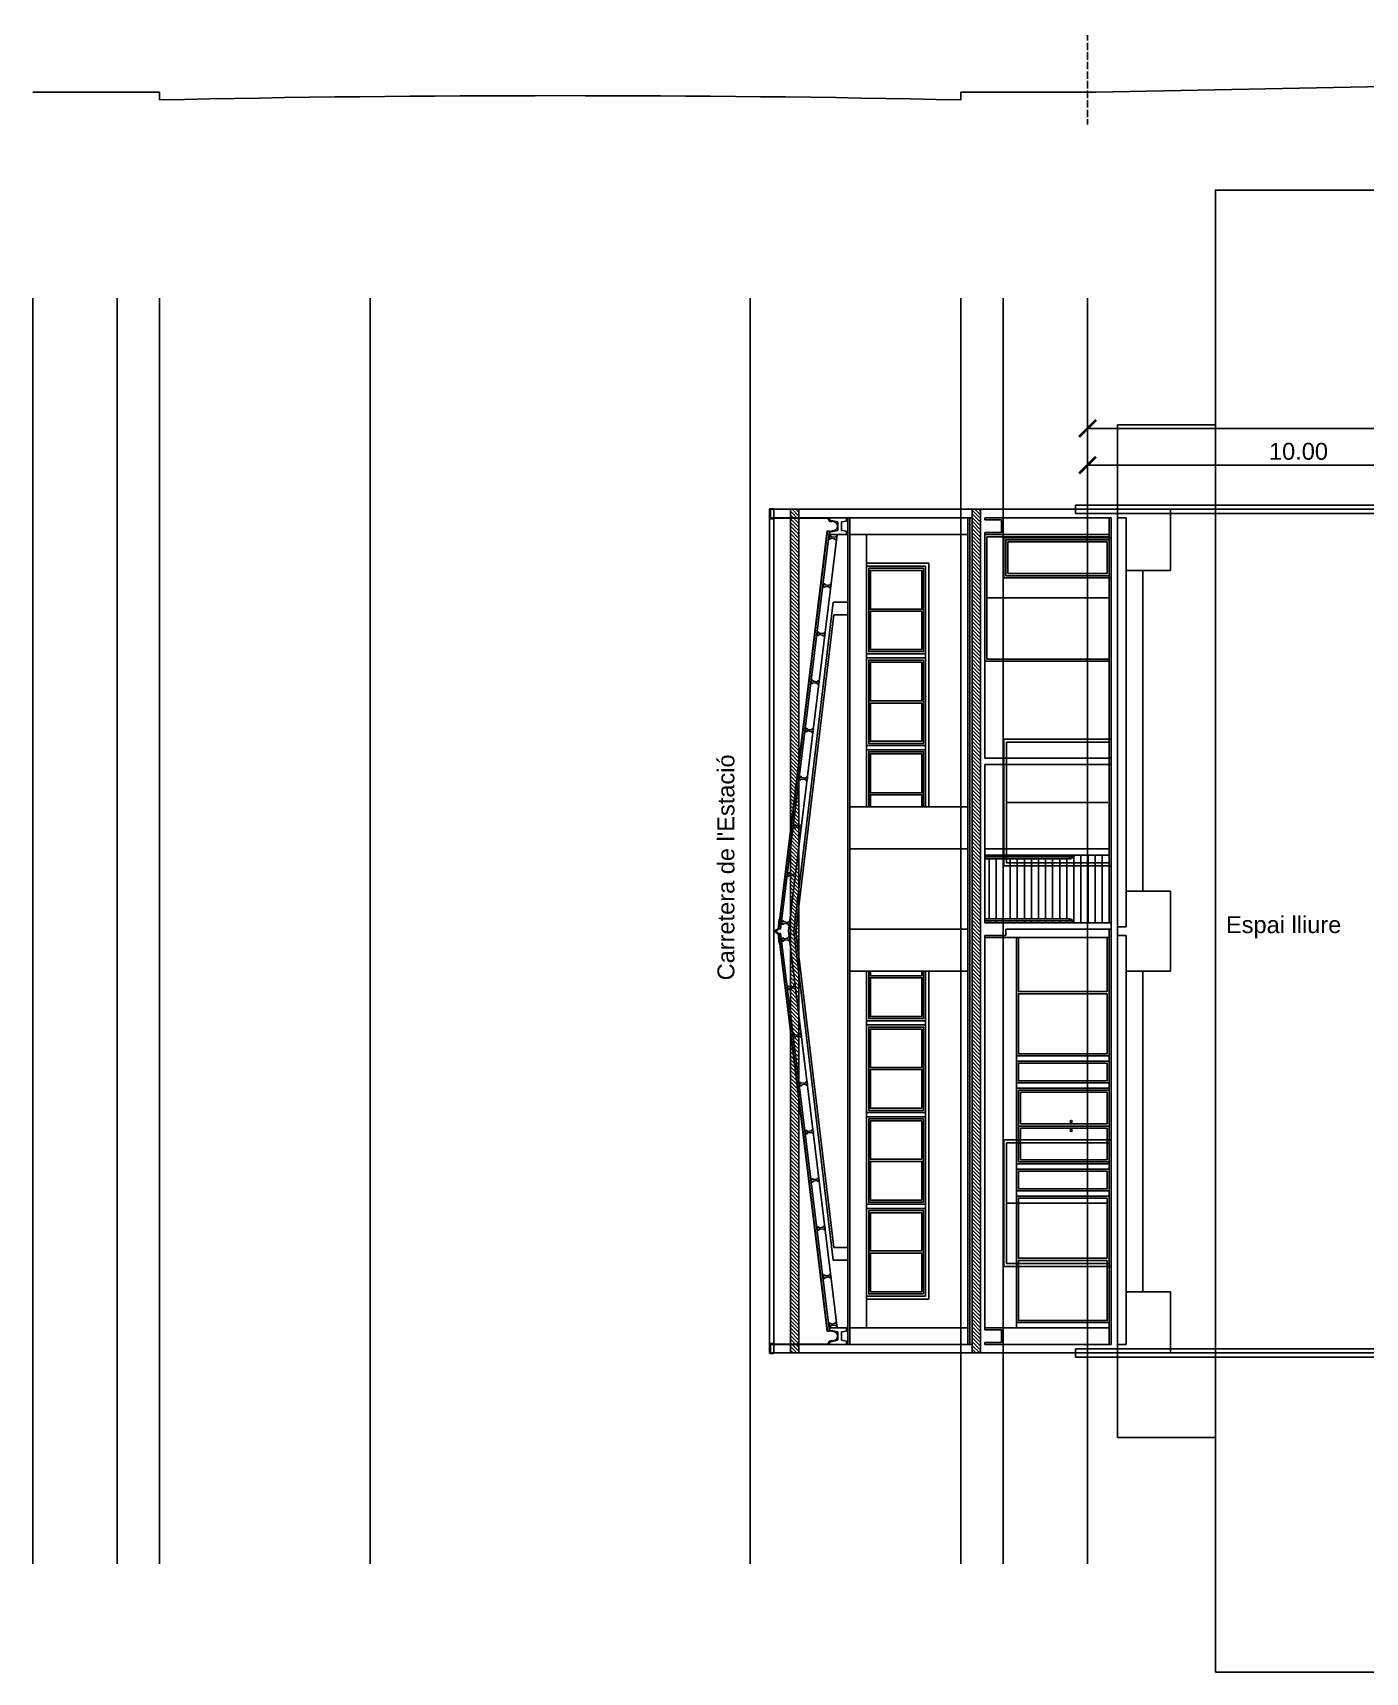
# Model space of a CAD drawing. Extents: x 61.5 to 152.9, y 23.4 to 69.1.
# Drawn here: x 61.49 to 93.07, y 23.36 to 62.22 of the extents above; entities that cross this region are included whole.
import ezdxf

# ---------------------------------------------------------------- set-up
doc = ezdxf.new("R2010")
doc.units = 0
doc.header["$LTSCALE"] = 0.02
doc.header["$PDMODE"] = 2
doc.header["$PDSIZE"] = 0.2
doc.linetypes.add('TRAZOS2', pattern=[9.525, 6.35, -3.175])
doc.layers.get('0').update_dxf_attribs({"linetype": 'CONTINUOUS'})
doc.layers.get('DEFPOINTS').update_dxf_attribs({"linetype": 'CONTINUOUS'})
for name, color, linetype in [('0-SM-AUX', 2, 'CONTINUOUS'), ('EA-1-TR', 7, 'CONTINUOUS'), ('EA-1-TR-0ACOT', 7, 'CONTINUOUS'), ('EA-1-TR-1PARC', 6, 'CONTINUOUS'), ('EA-1-TR-TXT', 7, 'CONTINUOUS'), ('PB-1C', 7, 'CONTINUOUS'), ('PB-20', 7, 'CONTINUOUS'), ('PB-21', 7, 'CONTINUOUS'), ('PB-22', 7, 'CONTINUOUS'), ('PB-3S', 7, 'CONTINUOUS'), ('PB-3S-CER', 7, 'CONTINUOUS'), ('PB-3S-CONT', 7, 'CONTINUOUS')]:
    doc.layers.add(name, color=color, linetype=linetype)
doc.styles.get("Standard").update_dxf_attribs({"font": 'swissl.ttf'})
doc.styles.add('SWIS721', font='swissl.ttf')
doc.dimstyles.new('COTES200', dxfattribs={"dimscale": 4, "dimtxt": 0.1, "dimasz": 0.1, "dimexe": 0.1, "dimexo": 0.05, "dimgap": 0.03, "dimtad": 1, "dimzin": 0, "dimdsep": 46, "dimtxsty": 'SWIS721', "dimblk1": 'ARCHTICK', "dimblk2": 'ARCHTICK', "dimsah": 1, "dimcen": 0.1, "dimclrd": 8, "dimclre": 8, "dimadec": 0, "dimazin": 0, "dimtfac": 1, "dimtmove": 0, "dimatfit": 3, "dimldrblk": 'ARCHTICK', "dimfxl": 1, "dimtolj": 1, "dimtzin": 0, "dimarcsym": 0})

# ---------------------------------------------------------------- blocks, each defined once
blk = doc.blocks.new('*X7')
at = {"color": 0}
for p, q in [((101.541, 191.223), (101.341, 191.423)), ((101.541, 191.135), (101.341, 191.335)), ((101.541, 191.046), (101.341, 191.246)), ((101.541, 191.311), (101.382, 191.471)), ((101.541, 191.4), (101.47, 191.471)), ((105.844, 191.251), (105.644, 191.451)), ((105.844, 191.163), (105.644, 191.363)), ((105.844, 191.075), (105.644, 191.275)), ((105.844, 191.34), (105.713, 191.471)), ((105.844, 191.428), (105.801, 191.471)), ((101.541, 190.958), (101.341, 191.158)), ((101.541, 190.869), (101.341, 191.069)), ((101.541, 190.781), (101.341, 190.981)), ((101.541, 190.693), (101.341, 190.893)), ((105.844, 190.986), (105.644, 191.186)), ((105.844, 190.898), (105.644, 191.098)), ((105.844, 190.809), (105.644, 191.009)), ((105.844, 190.721), (105.644, 190.921)), ((105.844, 190.633), (105.644, 190.833)), ((101.541, 190.604), (101.341, 190.804)), ((101.541, 190.516), (101.341, 190.716)), ((101.541, 190.427), (101.341, 190.627)), ((101.541, 190.339), (101.341, 190.539)), ((101.541, 190.251), (101.341, 190.451)), ((105.844, 190.544), (105.644, 190.744)), ((105.844, 190.456), (105.644, 190.656)), ((105.844, 190.367), (105.644, 190.567)), ((105.844, 190.279), (105.644, 190.479)), ((101.541, 190.162), (101.341, 190.362)), ((101.541, 190.074), (101.341, 190.274)), ((101.541, 189.986), (101.341, 190.186)), ((101.541, 189.897), (101.341, 190.097)), ((105.844, 190.191), (105.644, 190.391)), ((105.844, 190.102), (105.644, 190.302)), ((105.844, 190.014), (105.644, 190.214)), ((105.844, 189.926), (105.644, 190.126)), ((105.844, 189.837), (105.644, 190.037)), ((101.541, 189.809), (101.341, 190.009)), ((101.541, 189.72), (101.341, 189.92)), ((101.541, 189.632), (101.341, 189.832)), ((101.541, 189.544), (101.341, 189.744)), ((101.541, 189.455), (101.341, 189.655)), ((105.844, 189.749), (105.644, 189.949)), ((105.844, 189.66), (105.644, 189.86)), ((105.844, 189.572), (105.644, 189.772)), ((105.844, 189.484), (105.644, 189.684)), ((101.541, 189.367), (101.341, 189.567)), ((101.541, 189.278), (101.341, 189.478)), ((101.541, 189.19), (101.341, 189.39)), ((101.541, 189.102), (101.341, 189.302)), ((105.844, 189.395), (105.644, 189.595)), ((105.844, 189.307), (105.644, 189.507)), ((105.844, 189.218), (105.644, 189.418)), ((105.844, 189.13), (105.644, 189.33)), ((101.541, 189.013), (101.341, 189.213)), ((101.541, 188.925), (101.341, 189.125)), ((101.541, 188.836), (101.341, 189.036)), ((101.541, 188.748), (101.341, 188.948)), ((105.844, 189.042), (105.644, 189.242)), ((105.844, 188.953), (105.644, 189.153)), ((105.844, 188.865), (105.644, 189.065)), ((105.844, 188.776), (105.644, 188.976)), ((105.844, 188.688), (105.644, 188.888)), ((101.541, 188.66), (101.341, 188.86)), ((101.541, 188.571), (101.341, 188.771)), ((101.541, 188.483), (101.341, 188.683)), ((101.541, 188.395), (101.341, 188.595)), ((101.541, 188.306), (101.341, 188.506)), ((105.844, 188.6), (105.644, 188.8)), ((105.844, 188.511), (105.644, 188.711)), ((105.844, 188.423), (105.644, 188.623)), ((105.844, 188.335), (105.644, 188.535)), ((101.541, 188.218), (101.341, 188.418)), ((101.541, 188.129), (101.341, 188.329)), ((101.541, 188.041), (101.341, 188.241)), ((101.541, 187.953), (101.341, 188.153)), ((105.844, 188.246), (105.644, 188.446)), ((105.844, 188.158), (105.644, 188.358)), ((105.844, 188.069), (105.644, 188.269)), ((105.844, 187.981), (105.644, 188.181)), ((105.844, 187.893), (105.644, 188.093)), ((101.541, 187.864), (101.341, 188.064)), ((101.541, 187.776), (101.341, 187.976)), ((101.541, 187.687), (101.341, 187.887)), ((101.541, 187.599), (101.341, 187.799)), ((101.541, 187.511), (101.341, 187.711)), ((105.844, 187.804), (105.644, 188.004)), ((105.844, 187.716), (105.644, 187.916)), ((105.844, 187.627), (105.644, 187.827)), ((105.844, 187.539), (105.644, 187.739)), ((101.541, 187.422), (101.341, 187.622)), ((101.541, 187.334), (101.341, 187.534)), ((101.541, 187.245), (101.341, 187.445)), ((101.541, 187.157), (101.341, 187.357)), ((105.844, 187.451), (105.644, 187.651)), ((105.844, 187.362), (105.644, 187.562)), ((105.844, 187.274), (105.644, 187.474)), ((105.844, 187.185), (105.644, 187.385)), ((101.541, 187.069), (101.341, 187.269)), ((101.541, 186.98), (101.341, 187.18)), ((101.541, 186.892), (101.341, 187.092)), ((101.541, 186.804), (101.341, 187.004)), ((105.844, 187.097), (105.644, 187.297)), ((105.844, 187.009), (105.644, 187.209)), ((105.844, 186.92), (105.644, 187.12)), ((105.844, 186.832), (105.644, 187.032)), ((105.844, 186.744), (105.644, 186.944)), ((101.541, 186.715), (101.341, 186.915)), ((101.541, 186.627), (101.341, 186.827)), ((101.541, 186.538), (101.341, 186.738)), ((101.541, 186.45), (101.341, 186.65)), ((101.541, 186.362), (101.341, 186.562)), ((105.844, 186.655), (105.644, 186.855)), ((105.844, 186.567), (105.644, 186.767)), ((105.844, 186.478), (105.644, 186.678)), ((105.844, 186.39), (105.644, 186.59)), ((101.541, 186.273), (101.341, 186.473)), ((101.541, 186.185), (101.341, 186.385)), ((101.541, 186.096), (101.341, 186.296)), ((101.541, 186.008), (101.341, 186.208)), ((105.844, 186.302), (105.644, 186.502)), ((105.844, 186.213), (105.644, 186.413)), ((105.844, 186.125), (105.644, 186.325)), ((105.844, 186.036), (105.644, 186.236)), ((105.844, 185.948), (105.644, 186.148)), ((101.541, 185.92), (101.341, 186.12)), ((101.541, 185.831), (101.341, 186.031)), ((101.541, 185.743), (101.341, 185.943)), ((101.541, 185.654), (101.341, 185.854)), ((101.541, 185.566), (101.341, 185.766)), ((105.844, 185.86), (105.644, 186.06)), ((105.844, 185.771), (105.644, 185.971)), ((105.844, 185.683), (105.644, 185.883)), ((105.844, 185.594), (105.644, 185.794)), ((101.541, 185.478), (101.341, 185.678)), ((101.541, 185.389), (101.341, 185.589)), ((101.541, 185.301), (101.341, 185.501)), ((101.541, 185.213), (101.341, 185.413)), ((105.844, 185.506), (105.644, 185.706)), ((105.844, 185.418), (105.644, 185.618)), ((105.844, 185.329), (105.644, 185.529)), ((105.844, 185.241), (105.644, 185.441)), ((101.541, 185.124), (101.341, 185.324)), ((101.541, 185.036), (101.341, 185.236)), ((101.541, 184.947), (101.341, 185.147)), ((101.541, 184.859), (101.341, 185.059)), ((105.844, 185.153), (105.644, 185.353)), ((105.844, 185.064), (105.644, 185.264)), ((105.844, 184.976), (105.644, 185.176)), ((105.844, 184.887), (105.644, 185.087)), ((105.844, 184.799), (105.644, 184.999)), ((101.541, 184.771), (101.341, 184.971)), ((101.541, 184.682), (101.341, 184.882)), ((101.541, 184.594), (101.341, 184.794)), ((101.541, 184.505), (101.341, 184.705)), ((101.541, 184.417), (101.341, 184.617)), ((105.844, 184.711), (105.644, 184.911)), ((105.844, 184.622), (105.644, 184.822)), ((105.844, 184.534), (105.644, 184.734)), ((105.844, 184.445), (105.644, 184.645)), ((101.541, 184.329), (101.341, 184.529)), ((101.541, 184.24), (101.341, 184.44)), ((101.541, 184.152), (101.341, 184.352)), ((101.541, 184.064), (101.341, 184.264)), ((105.844, 184.357), (105.644, 184.557)), ((105.844, 184.269), (105.644, 184.469)), ((105.844, 184.18), (105.644, 184.38)), ((105.844, 184.092), (105.644, 184.292)), ((105.844, 184.004), (105.644, 184.204)), ((101.541, 183.975), (101.341, 184.175)), ((101.541, 183.887), (101.341, 184.087)), ((101.541, 183.798), (101.341, 183.998)), ((101.541, 183.71), (101.341, 183.91)), ((101.541, 183.622), (101.341, 183.822)), ((105.844, 183.915), (105.644, 184.115)), ((105.844, 183.827), (105.644, 184.027)), ((105.844, 183.738), (105.644, 183.938)), ((105.844, 183.65), (105.644, 183.85)), ((101.541, 183.533), (101.341, 183.733)), ((101.541, 183.445), (101.341, 183.645)), ((101.541, 183.356), (101.341, 183.556)), ((101.541, 183.268), (101.341, 183.468)), ((105.844, 183.562), (105.644, 183.762)), ((105.844, 183.473), (105.644, 183.673)), ((105.844, 183.385), (105.644, 183.585)), ((105.844, 183.296), (105.644, 183.496)), ((101.541, 183.18), (101.341, 183.38)), ((101.541, 183.091), (101.341, 183.291)), ((101.541, 183.003), (101.341, 183.203)), ((101.541, 182.914), (101.341, 183.114)), ((105.844, 183.208), (105.644, 183.408)), ((105.844, 183.12), (105.644, 183.32)), ((105.844, 183.031), (105.644, 183.231)), ((105.844, 182.943), (105.644, 183.143)), ((105.844, 182.854), (105.644, 183.054)), ((101.541, 182.826), (101.341, 183.026)), ((101.541, 182.738), (101.341, 182.938)), ((101.541, 182.649), (101.341, 182.849)), ((101.541, 182.561), (101.341, 182.761)), ((101.541, 182.473), (101.341, 182.673)), ((105.844, 182.766), (105.644, 182.966)), ((105.844, 182.678), (105.644, 182.878)), ((105.844, 182.589), (105.644, 182.789)), ((105.844, 182.501), (105.644, 182.701)), ((101.541, 182.384), (101.341, 182.584)), ((101.541, 182.296), (101.341, 182.496)), ((101.541, 182.207), (101.341, 182.407)), ((101.541, 182.119), (101.341, 182.319)), ((105.844, 182.413), (105.644, 182.613)), ((105.844, 182.324), (105.644, 182.524)), ((105.844, 182.236), (105.644, 182.436)), ((105.844, 182.147), (105.644, 182.347)), ((101.541, 182.031), (101.341, 182.231)), ((101.541, 181.942), (101.341, 182.142)), ((101.541, 181.854), (101.341, 182.054)), ((101.541, 181.765), (101.341, 181.965)), ((101.541, 181.677), (101.341, 181.877)), ((105.844, 182.059), (105.644, 182.259)), ((105.844, 181.971), (105.644, 182.171)), ((105.844, 181.882), (105.644, 182.082)), ((105.844, 181.794), (105.644, 181.994)), ((105.844, 181.705), (105.644, 181.905)), ((101.541, 181.589), (101.341, 181.789)), ((101.541, 181.5), (101.341, 181.7)), ((101.541, 181.412), (101.341, 181.612)), ((101.541, 181.323), (101.341, 181.523)), ((105.844, 181.617), (105.644, 181.817)), ((105.844, 181.529), (105.644, 181.729)), ((105.844, 181.44), (105.644, 181.64)), ((105.844, 181.352), (105.644, 181.552)), ((101.541, 181.235), (101.341, 181.435)), ((101.541, 181.147), (101.341, 181.347)), ((101.541, 181.058), (101.341, 181.258)), ((101.541, 180.97), (101.341, 181.17)), ((105.844, 181.263), (105.644, 181.463)), ((105.844, 181.175), (105.644, 181.375)), ((105.844, 181.087), (105.644, 181.287)), ((105.844, 180.998), (105.644, 181.198)), ((105.844, 180.91), (105.644, 181.11)), ((101.541, 180.882), (101.341, 181.082)), ((101.541, 180.793), (101.341, 180.993)), ((101.541, 180.705), (101.341, 180.905)), ((101.541, 180.616), (101.341, 180.816)), ((101.541, 180.528), (101.341, 180.728)), ((105.844, 180.822), (105.644, 181.022)), ((105.844, 180.733), (105.644, 180.933)), ((105.844, 180.645), (105.644, 180.845)), ((105.844, 180.556), (105.644, 180.756)), ((101.541, 180.44), (101.341, 180.64)), ((101.541, 180.351), (101.341, 180.551)), ((101.541, 180.263), (101.341, 180.463)), ((101.541, 180.174), (101.341, 180.374)), ((105.844, 180.468), (105.644, 180.668)), ((105.844, 180.38), (105.644, 180.58)), ((105.844, 180.291), (105.644, 180.491)), ((105.844, 180.203), (105.644, 180.403)), ((101.541, 180.086), (101.341, 180.286)), ((101.541, 179.998), (101.341, 180.198)), ((101.541, 179.909), (101.341, 180.109)), ((101.541, 179.821), (101.341, 180.021)), ((101.541, 179.732), (101.341, 179.932)), ((105.844, 180.114), (105.644, 180.314)), ((105.844, 180.026), (105.644, 180.226)), ((105.844, 179.938), (105.644, 180.138)), ((105.844, 179.849), (105.644, 180.049)), ((105.844, 179.761), (105.644, 179.961)), ((101.541, 179.644), (101.341, 179.844)), ((101.541, 179.556), (101.341, 179.756)), ((101.541, 179.467), (101.341, 179.667)), ((101.541, 179.379), (101.341, 179.579)), ((105.844, 179.672), (105.644, 179.872)), ((105.844, 179.584), (105.644, 179.784)), ((105.844, 179.496), (105.644, 179.696)), ((105.844, 179.407), (105.644, 179.607)), ((101.541, 179.291), (101.341, 179.491)), ((101.541, 179.202), (101.341, 179.402)), ((101.541, 179.114), (101.341, 179.314)), ((101.541, 179.025), (101.341, 179.225)), ((105.844, 179.319), (105.644, 179.519)), ((105.844, 179.231), (105.644, 179.431)), ((105.844, 179.142), (105.644, 179.342)), ((105.844, 179.054), (105.644, 179.254)), ((105.844, 178.965), (105.644, 179.165)), ((101.541, 178.937), (101.341, 179.137)), ((101.541, 178.849), (101.341, 179.049)), ((101.541, 178.76), (101.341, 178.96)), ((101.541, 178.672), (101.341, 178.872)), ((101.541, 178.583), (101.341, 178.783)), ((105.844, 178.877), (105.644, 179.077)), ((105.844, 178.789), (105.644, 178.989)), ((105.844, 178.7), (105.644, 178.9)), ((105.844, 178.612), (105.644, 178.812)), ((101.541, 178.495), (101.341, 178.695)), ((101.541, 178.407), (101.341, 178.607)), ((101.541, 178.318), (101.341, 178.518)), ((101.541, 178.23), (101.341, 178.43)), ((105.844, 178.523), (105.644, 178.723)), ((105.844, 178.435), (105.644, 178.635)), ((105.844, 178.347), (105.644, 178.547)), ((105.844, 178.258), (105.644, 178.458)), ((101.541, 178.141), (101.341, 178.341)), ((101.541, 178.053), (101.341, 178.253)), ((101.541, 177.965), (101.341, 178.165)), ((101.541, 177.876), (101.341, 178.076)), ((101.541, 177.788), (101.341, 177.988)), ((105.844, 178.17), (105.644, 178.37)), ((105.844, 178.081), (105.644, 178.281)), ((105.844, 177.993), (105.644, 178.193)), ((105.844, 177.905), (105.644, 178.105)), ((105.844, 177.816), (105.644, 178.016)), ((101.541, 177.7), (101.341, 177.9)), ((101.541, 177.611), (101.341, 177.811)), ((101.541, 177.523), (101.341, 177.723)), ((101.541, 177.434), (101.341, 177.634)), ((105.844, 177.728), (105.644, 177.928)), ((105.844, 177.64), (105.644, 177.84)), ((105.844, 177.551), (105.644, 177.751)), ((105.844, 177.463), (105.644, 177.663)), ((101.541, 177.346), (101.341, 177.546)), ((101.541, 177.258), (101.341, 177.458)), ((101.541, 177.169), (101.341, 177.369)), ((101.541, 177.081), (101.341, 177.281)), ((105.844, 177.374), (105.644, 177.574)), ((105.844, 177.286), (105.644, 177.486)), ((105.844, 177.198), (105.644, 177.398)), ((105.844, 177.109), (105.644, 177.309)), ((105.844, 177.021), (105.644, 177.221)), ((101.541, 176.992), (101.341, 177.192)), ((101.541, 176.904), (101.341, 177.104)), ((101.541, 176.816), (101.341, 177.016)), ((101.541, 176.727), (101.341, 176.927)), ((101.541, 176.639), (101.341, 176.839)), ((105.844, 176.932), (105.644, 177.132)), ((105.844, 176.844), (105.644, 177.044)), ((105.844, 176.756), (105.644, 176.956)), ((105.844, 176.667), (105.644, 176.867)), ((101.541, 176.55), (101.341, 176.75)), ((101.541, 176.462), (101.341, 176.662)), ((101.541, 176.374), (101.341, 176.574)), ((101.541, 176.285), (101.341, 176.485)), ((105.844, 176.579), (105.644, 176.779)), ((105.844, 176.49), (105.644, 176.69)), ((105.844, 176.402), (105.644, 176.602)), ((105.844, 176.314), (105.644, 176.514)), ((101.541, 176.197), (101.341, 176.397)), ((101.541, 176.109), (101.341, 176.309)), ((101.541, 176.02), (101.341, 176.22)), ((101.541, 175.932), (101.341, 176.132)), ((101.541, 175.843), (101.341, 176.043)), ((105.844, 176.225), (105.644, 176.425)), ((105.844, 176.137), (105.644, 176.337)), ((105.844, 176.049), (105.644, 176.249)), ((105.844, 175.96), (105.644, 176.16)), ((105.844, 175.872), (105.644, 176.072)), ((101.541, 175.755), (101.341, 175.955)), ((101.541, 175.667), (101.341, 175.867)), ((101.541, 175.578), (101.341, 175.778)), ((101.541, 175.49), (101.341, 175.69)), ((105.844, 175.783), (105.644, 175.983)), ((105.844, 175.695), (105.644, 175.895)), ((105.844, 175.607), (105.644, 175.807)), ((105.844, 175.518), (105.644, 175.718)), ((101.541, 175.401), (101.341, 175.601)), ((101.541, 175.313), (101.341, 175.513)), ((101.541, 175.225), (101.341, 175.425)), ((101.541, 175.136), (101.341, 175.336)), ((105.844, 175.43), (105.644, 175.63)), ((105.844, 175.341), (105.644, 175.541)), ((105.844, 175.253), (105.644, 175.453)), ((105.844, 175.165), (105.644, 175.365)), ((105.844, 175.076), (105.644, 175.276)), ((101.541, 175.048), (101.341, 175.248)), ((101.541, 174.96), (101.341, 175.16)), ((101.541, 174.871), (101.341, 175.071)), ((101.541, 174.783), (101.341, 174.983)), ((101.541, 174.694), (101.341, 174.894)), ((105.844, 174.988), (105.644, 175.188)), ((105.844, 174.9), (105.644, 175.1)), ((105.844, 174.811), (105.644, 175.011)), ((105.844, 174.723), (105.644, 174.923)), ((101.541, 174.606), (101.341, 174.806)), ((101.541, 174.518), (101.341, 174.718)), ((101.541, 174.429), (101.341, 174.629)), ((101.541, 174.341), (101.341, 174.541)), ((105.844, 174.634), (105.644, 174.834)), ((105.844, 174.546), (105.644, 174.746)), ((105.844, 174.458), (105.644, 174.658)), ((105.844, 174.369), (105.644, 174.569)), ((101.541, 174.252), (101.341, 174.452)), ((101.541, 174.164), (101.341, 174.364)), ((101.541, 174.076), (101.341, 174.276)), ((101.541, 173.987), (101.341, 174.187)), ((105.844, 174.281), (105.644, 174.481)), ((105.844, 174.192), (105.644, 174.392)), ((105.844, 174.104), (105.644, 174.304)), ((105.844, 174.016), (105.644, 174.216)), ((105.844, 173.927), (105.644, 174.127)), ((101.541, 173.899), (101.341, 174.099)), ((101.541, 173.81), (101.341, 174.01)), ((101.541, 173.722), (101.341, 173.922)), ((101.541, 173.634), (101.341, 173.834)), ((101.541, 173.545), (101.341, 173.745)), ((105.844, 173.839), (105.644, 174.039)), ((105.844, 173.75), (105.644, 173.95)), ((105.844, 173.662), (105.644, 173.862)), ((105.844, 173.574), (105.644, 173.774)), ((101.541, 173.457), (101.341, 173.657)), ((101.541, 173.369), (101.341, 173.569)), ((101.541, 173.28), (101.341, 173.48)), ((101.541, 173.192), (101.341, 173.392)), ((105.844, 173.485), (105.644, 173.685)), ((105.844, 173.397), (105.644, 173.597)), ((105.844, 173.309), (105.644, 173.509)), ((105.844, 173.22), (105.644, 173.42)), ((105.844, 173.132), (105.644, 173.332)), ((101.541, 173.103), (101.341, 173.303)), ((101.541, 173.015), (101.341, 173.215)), ((101.541, 172.927), (101.341, 173.127)), ((101.541, 172.838), (101.341, 173.038)), ((101.541, 172.75), (101.341, 172.95)), ((105.844, 173.043), (105.644, 173.243)), ((105.844, 172.955), (105.644, 173.155)), ((105.844, 172.867), (105.644, 173.067)), ((105.844, 172.778), (105.644, 172.978)), ((101.541, 172.661), (101.341, 172.861)), ((101.541, 172.573), (101.341, 172.773)), ((101.541, 172.485), (101.341, 172.685)), ((101.541, 172.396), (101.341, 172.596)), ((105.844, 172.69), (105.644, 172.89)), ((105.844, 172.601), (105.644, 172.801)), ((105.844, 172.513), (105.644, 172.713)), ((105.844, 172.425), (105.644, 172.625)), ((101.541, 172.308), (101.341, 172.508)), ((101.541, 172.219), (101.341, 172.419)), ((101.541, 172.131), (101.341, 172.331)), ((101.541, 172.043), (101.341, 172.243)), ((105.844, 172.336), (105.644, 172.536)), ((105.844, 172.248), (105.644, 172.448)), ((105.844, 172.159), (105.644, 172.359)), ((105.844, 172.071), (105.644, 172.271)), ((105.844, 171.983), (105.644, 172.183)), ((101.541, 171.954), (101.341, 172.154)), ((101.541, 171.866), (101.341, 172.066)), ((101.541, 171.778), (101.341, 171.978)), ((101.541, 171.689), (101.341, 171.889)), ((101.541, 171.601), (101.341, 171.801)), ((105.844, 171.894), (105.644, 172.094)), ((105.844, 171.806), (105.644, 172.006)), ((105.844, 171.718), (105.644, 171.918)), ((105.844, 171.629), (105.644, 171.829)), ((101.541, 171.512), (101.341, 171.712)), ((101.494, 171.471), (101.341, 171.624)), ((101.406, 171.471), (101.341, 171.536)), ((105.844, 171.541), (105.644, 171.741)), ((105.825, 171.471), (105.644, 171.652)), ((105.737, 171.471), (105.644, 171.564)), ((105.648, 171.471), (105.644, 171.476))]:
    blk.add_line(p, q, dxfattribs=at)
blk = doc.blocks.new('_ARCHTICK')
at = {"color": 0, "linetype": 'ByBlock', "const_width": 0.15}
blk.add_lwpolyline([(-0.5, -0.5), (0.5, 0.5)], dxfattribs=at)
blk = doc.blocks.new('*D37')
at = {"layer": 'DEFPOINTS', "color": 0, "transparency": 16777216}
for p in [(96.488, 51.97), (86.488, 50.924), (96.488, 50.924)]:
    blk.add_point(p, dxfattribs=at)
at = {"layer": 'EA-1-TR-0ACOT', "color": 8, "lineweight": -2, "transparency": 16777216}
for p, q in [((86.488, 51.124), (86.488, 52.37)), ((96.488, 51.124), (96.488, 52.37)), ((86.488, 51.97), (96.488, 51.97))]:
    blk.add_line(p, q, dxfattribs=at)
at = {"layer": 'EA-1-TR-0ACOT', "color": 8, "lineweight": -2, "transparency": 16777216, "xscale": 0.4, "yscale": 0.4, "zscale": 0.4, "rotation": 180}
blk.add_blockref('_ARCHTICK', (86.488, 51.97), dxfattribs=at)
at = {"layer": 'EA-1-TR-0ACOT', "color": 8, "lineweight": -2, "transparency": 16777216, "xscale": 0.4, "yscale": 0.4, "zscale": 0.4}
blk.add_blockref('_ARCHTICK', (96.488, 51.97), dxfattribs=at)
at = {"layer": 'EA-1-TR-0ACOT', "color": 0, "transparency": 16777216, "insert": (91.488, 52.295), "char_height": 0.4, "attachment_point": 5, "style": 'SWIS721'}
blk.add_mtext('\\A1;10.00', dxfattribs=at)
blk = doc.blocks.new('BIGA18')
for p, q in [((-0.041, 0.18), (-0.041, 0.15)), ((-0.041, 0.18), (0.041, 0.18)), ((-0.041, 0.15), (-0.018, 0.14)), ((-0.041, 0.03), (-0.018, 0.04)), ((-0.041, 0), (-0.041, 0.03)), ((-0.041, 0), (0.041, 0)), ((-0.018, 0.14), (-0.018, 0.04)), ((0.041, 0.15), (0.018, 0.14)), ((0.018, 0.14), (0.018, 0.04)), ((0.041, 0.03), (0.018, 0.04)), ((0.041, 0.18), (0.041, 0.15)), ((0.041, 0), (0.041, 0.03))]:
    blk.add_line(p, q)
blk = doc.blocks.new('*D40')
at = {"layer": 'DEFPOINTS', "color": 0, "transparency": 16777216}
for p in [(141.938, 52.842), (86.488, 50.924), (141.938, 50.924)]:
    blk.add_point(p, dxfattribs=at)
at = {"layer": 'EA-1-TR-0ACOT', "color": 8, "lineweight": -2, "transparency": 16777216}
for p, q in [((86.488, 51.124), (86.488, 53.242)), ((141.938, 51.124), (141.938, 53.242)), ((86.488, 52.842), (141.938, 52.842))]:
    blk.add_line(p, q, dxfattribs=at)
at = {"layer": 'EA-1-TR-0ACOT', "color": 8, "lineweight": -2, "transparency": 16777216, "xscale": 0.4, "yscale": 0.4, "zscale": 0.4, "rotation": 180}
blk.add_blockref('_ARCHTICK', (86.488, 52.842), dxfattribs=at)
at = {"layer": 'EA-1-TR-0ACOT', "color": 8, "lineweight": -2, "transparency": 16777216, "xscale": 0.4, "yscale": 0.4, "zscale": 0.4}
blk.add_blockref('_ARCHTICK', (141.938, 52.842), dxfattribs=at)
at = {"layer": 'EA-1-TR-0ACOT', "color": 0, "transparency": 16777216, "insert": (114.213, 53.168), "char_height": 0.4, "attachment_point": 5, "style": 'SWIS721'}
blk.add_mtext('\\A1;55.45', dxfattribs=at)

msp = doc.modelspace()

# ---------------------------------------------------------------- linework, layer by layer
at = {"layer": '0-SM-AUX'}
msp.add_lwpolyline([(89.519, 23.357), (142.288, 23.357), (142.288, 58.49), (89.519, 58.49)], close=True, dxfattribs=at)
at = {"layer": 'EA-1-TR'}
for p, q in [((61.488, 25.924), (61.488, 55.924)), ((69.488, 25.924), (69.488, 55.924)), ((78.488, 25.924), (78.488, 55.924)), ((86.488, 50.924), (86.488, 55.924)), ((86.488, 25.924), (86.488, 30.924))]:
    msp.add_line(p, q, dxfattribs=at)
at = {"layer": 'EA-1-TR', "color": 4}
for p, q in [((63.488, 25.924), (63.488, 55.924)), ((64.488, 25.924), (64.488, 55.924)), ((83.488, 25.924), (83.488, 55.924)), ((84.488, 25.924), (84.488, 55.924))]:
    msp.add_line(p, q, dxfattribs=at)
at = {"layer": 'EA-1-TR'}
msp.add_lwpolyline([(86.488, 30.924), (86.488, 50.924), (141.938, 50.924), (141.938, 30.924)], close=True, dxfattribs=at)
at = {"layer": 'EA-1-TR-1PARC'}
msp.add_lwpolyline([(141.938, 50.924), (86.488, 50.924), (86.488, 30.924), (141.938, 30.924)], close=True, dxfattribs=at)
at = {"layer": 'PB-1C', "color": 4}
for points in [[(86.488, 50.824), (86.488, 51.024), (96.488, 51.024), (96.488, 50.824)], [(86.488, 30.824), (86.488, 31.024), (96.488, 31.024), (96.488, 30.824)]]:
    msp.add_lwpolyline(points, close=True, dxfattribs=at)
at = {"layer": 'PB-20', "color": 4, "linetype": 'TRAZOS2'}
msp.add_line((86.488, 61.984), (86.488, 59.984), dxfattribs=at)
at = {"layer": 'PB-20'}
for p, q in [((64.488, 60.808), (61.488, 60.808)), ((64.488, 60.628), (64.488, 60.808)), ((86.688, 60.808), (83.488, 60.808)), ((83.488, 60.628), (83.488, 60.808)), ((96.488, 61.008), (86.688, 60.808))]:
    msp.add_line(p, q, dxfattribs=at)
msp.add_arc((73.988, -390.572), 451.3, 88.79382, 91.20618, dxfattribs=at)
at = {"layer": 'PB-21'}
for p, q in [((87.201, 52.924), (87.201, 50.924)), ((88.451, 50.924), (78.971, 50.924)), ((78.971, 50.924), (78.971, 50.724)), ((88.451, 50.924), (88.451, 49.474)), ((83.751, 50.724), (78.971, 50.724)), ((80.373, 50.664), (80.373, 50.724)), ((80.573, 50.624), (80.373, 50.664)), ((80.573, 50.424), (80.573, 50.624)), ((80.773, 50.644), (80.653, 50.624)), ((80.653, 50.624), (80.653, 50.424)), ((80.773, 50.724), (80.773, 50.644)), ((80.803, 50.724), (80.803, 31.124)), ((80.853, 50.724), (80.853, 31.124)), ((83.651, 50.724), (83.651, 31.124)), ((83.701, 50.724), (83.701, 31.124)), ((83.751, 50.724), (83.751, 31.124)), ((84.051, 50.724), (84.051, 50.674)), ((87.051, 50.724), (84.051, 50.724)), ((84.451, 50.674), (84.051, 50.674)), ((84.451, 50.374), (84.451, 50.674)), ((87.001, 50.724), (87.001, 45.024)), ((87.051, 50.724), (87.051, 45.024)), ((87.201, 50.724), (87.201, 41.024)), ((87.201, 50.724), (87.401, 50.724)), ((87.401, 50.724), (87.401, 49.474)), ((80.373, 50.384), (80.573, 50.424)), ((80.373, 50.324), (80.373, 50.384)), ((80.773, 50.324), (80.373, 50.324)), ((80.653, 50.424), (80.773, 50.404)), ((80.773, 50.404), (80.773, 50.324)), ((84.451, 50.374), (84.051, 50.374)), ((84.051, 45.024), (84.051, 50.374)), ((88.451, 49.474), (87.401, 49.474)), ((87.051, 45.024), (84.051, 45.024)), ((84.051, 41.124), (84.051, 44.874)), ((87.051, 44.874), (84.051, 44.874)), ((87.001, 44.874), (87.001, 41.124)), ((87.051, 44.874), (87.051, 31.124)), ((87.401, 41.874), (87.401, 41.024)), ((88.451, 41.874), (87.401, 41.874)), ((88.451, 41.874), (88.451, 39.974)), ((84.051, 41.124), (87.051, 41.124)), ((84.051, 40.824), (84.051, 31.474)), ((84.551, 40.824), (84.051, 40.824)), ((84.551, 40.824), (84.551, 40.974)), ((87.051, 40.974), (84.551, 40.974)), ((87.001, 40.974), (87.001, 31.124)), ((87.201, 41.024), (87.401, 41.024)), ((87.201, 40.824), (87.201, 31.124)), ((87.201, 40.824), (87.401, 40.824)), ((87.401, 40.824), (87.401, 39.974)), ((88.451, 39.974), (87.401, 39.974)), ((87.401, 32.374), (87.401, 31.124)), ((88.451, 32.374), (87.401, 32.374)), ((88.451, 32.374), (88.451, 30.924)), ((80.773, 31.524), (80.373, 31.524)), ((80.373, 31.524), (80.373, 31.464)), ((80.773, 31.444), (80.773, 31.524)), ((78.971, 30.924), (78.971, 31.124)), ((83.751, 31.124), (78.971, 31.124)), ((78.971, 30.924), (78.971, 31.124)), ((80.373, 31.464), (80.573, 31.424)), ((80.573, 31.224), (80.373, 31.184)), ((80.373, 31.184), (80.373, 31.124)), ((80.573, 31.424), (80.573, 31.224)), ((80.653, 31.424), (80.773, 31.444)), ((80.653, 31.224), (80.653, 31.424)), ((80.773, 31.204), (80.653, 31.224)), ((80.773, 31.124), (80.773, 31.204)), ((84.451, 31.474), (84.051, 31.474)), ((84.051, 31.174), (84.051, 31.124)), ((84.451, 31.174), (84.051, 31.174)), ((87.051, 31.124), (84.051, 31.124)), ((84.451, 31.474), (84.451, 31.174)), ((87.201, 31.124), (87.401, 31.124)), ((88.451, 30.924), (78.971, 30.924)), ((87.201, 30.924), (87.201, 28.924))]:
    msp.add_line(p, q, dxfattribs=at)
at = {"layer": 'PB-21', "color": 4}
for p, q in [((78.951, 50.717), (78.951, 50.917)), ((78.971, 50.937), (79.041, 50.937)), ((86.201, 51.024), (86.201, 50.924)), ((87.201, 51.024), (86.201, 51.024)), ((78.951, 31.131), (78.951, 50.717)), ((79.041, 50.697), (78.971, 50.697)), ((80.332, 50.71), (78.989, 50.71)), ((79.051, 31.142), (79.051, 50.706)), ((80.364, 50.648), (80.342, 50.704)), ((80.427, 50.627), (80.379, 50.636)), ((80.472, 50.631), (80.384, 50.648)), ((80.318, 50.409), (79.163, 40.98)), ((80.328, 50.408), (79.173, 40.979)), ((80.368, 50.403), (79.213, 40.974)), ((79.403, 40.924), (80.554, 50.324)), ((80.318, 50.409), (80.368, 50.403)), ((80.372, 50.386), (80.373, 50.397)), ((80.373, 50.397), (80.472, 50.417)), ((80.773, 50.324), (80.803, 50.324)), ((83.651, 50.324), (80.853, 50.324)), ((81.251, 43.874), (81.251, 50.324)), ((87.001, 50.324), (84.051, 50.324)), ((87.001, 50.274), (84.101, 50.274)), ((84.101, 50.274), (84.101, 47.374)), ((81.251, 49.649), (82.726, 49.649)), ((82.651, 49.574), (81.251, 49.574)), ((82.651, 49.574), (82.651, 43.874)), ((82.651, 49.574), (82.651, 49.574)), ((82.726, 49.649), (82.726, 43.874)), ((87.401, 49.474), (87.401, 41.874)), ((87.801, 49.474), (87.801, 41.874)), ((79.526, 40.924), (80.462, 48.724)), ((80.462, 48.724), (80.803, 48.724)), ((84.101, 48.824), (87.001, 48.824)), ((80.476, 48.424), (79.576, 40.924)), ((80.803, 48.424), (80.476, 48.424)), ((82.601, 48.555), (81.301, 48.555)), ((82.651, 47.499), (81.251, 47.499)), ((82.651, 47.399), (81.251, 47.399)), ((87.001, 47.324), (84.051, 47.324)), ((87.001, 47.324), (84.051, 47.324)), ((87.001, 47.374), (84.101, 47.374)), ((82.601, 46.38), (81.301, 46.38)), ((82.651, 45.324), (81.251, 45.324)), ((82.651, 45.224), (81.251, 45.224)), ((82.601, 44.205), (81.301, 44.205)), ((83.651, 43.874), (80.853, 43.874)), ((83.651, 42.874), (80.853, 42.874)), ((87.001, 42.874), (84.051, 42.874)), ((87.001, 42.724), (84.051, 42.724)), ((86.076, 42.684), (84.051, 42.684)), ((86.076, 42.634), (84.051, 42.634)), ((84.154, 42.724), (84.154, 42.684)), ((84.154, 42.634), (84.154, 41.214)), ((84.321, 42.724), (84.321, 42.684)), ((84.321, 42.634), (84.321, 41.214)), ((84.489, 42.724), (84.489, 42.684)), ((84.489, 42.634), (84.489, 41.214)), ((84.656, 42.724), (84.656, 42.684)), ((84.656, 42.634), (84.656, 41.214)), ((84.824, 42.724), (84.824, 42.684)), ((84.824, 42.634), (84.824, 41.214)), ((84.991, 42.724), (84.991, 42.684)), ((84.991, 42.634), (84.991, 41.214)), ((85.159, 42.724), (85.159, 42.684)), ((85.159, 42.634), (85.159, 41.214)), ((85.326, 42.724), (85.326, 42.684)), ((85.326, 42.634), (85.326, 41.214)), ((85.494, 42.724), (85.494, 42.684)), ((85.494, 42.634), (85.494, 41.214)), ((85.661, 42.724), (85.661, 42.684)), ((85.661, 42.634), (85.661, 41.214)), ((85.829, 42.724), (85.829, 42.684)), ((85.829, 42.634), (85.829, 41.214)), ((85.996, 42.724), (85.996, 42.684)), ((85.996, 42.634), (85.996, 41.214)), ((86.101, 42.664), (86.116, 42.664)), ((86.101, 42.654), (86.116, 42.654)), ((86.126, 42.674), (86.126, 42.724)), ((86.136, 42.674), (86.136, 42.724)), ((86.164, 42.724), (86.164, 41.124)), ((86.331, 42.724), (86.331, 41.124)), ((86.499, 42.724), (86.499, 41.124)), ((86.666, 42.724), (86.666, 41.124)), ((86.834, 42.724), (86.834, 41.124)), ((86.076, 41.214), (84.051, 41.214)), ((86.101, 41.194), (86.116, 41.194)), ((79.117, 40.955), (79.109, 40.962)), ((79.154, 40.863), (79.181, 40.639)), ((79.163, 40.98), (79.213, 40.974)), ((80.318, 31.438), (79.163, 40.873)), ((79.163, 40.867), (79.213, 40.873)), ((80.328, 31.44), (79.173, 40.869)), ((80.368, 31.444), (79.213, 40.873)), ((79.403, 40.924), (80.554, 31.524)), ((80.462, 33.124), (79.526, 40.924)), ((79.576, 40.924), (80.476, 33.424)), ((83.651, 40.974), (80.853, 40.974)), ((86.076, 41.164), (84.051, 41.164)), ((84.154, 41.124), (84.154, 41.164)), ((84.321, 41.124), (84.321, 41.164)), ((84.489, 41.124), (84.489, 41.164)), ((84.656, 41.124), (84.656, 41.164)), ((84.824, 41.124), (84.824, 41.164)), ((84.991, 41.124), (84.991, 41.164)), ((85.159, 41.124), (85.159, 41.164)), ((85.326, 41.124), (85.326, 41.164)), ((85.494, 41.124), (85.494, 41.164)), ((85.661, 41.124), (85.661, 41.164)), ((85.829, 41.124), (85.829, 41.164)), ((85.996, 41.124), (85.996, 41.164)), ((86.101, 41.184), (86.116, 41.184)), ((86.126, 41.174), (86.126, 41.124)), ((86.136, 41.174), (86.136, 41.124)), ((79.181, 40.639), (79.191, 40.64)), ((84.051, 40.774), (87.001, 40.774)), ((84.801, 31.524), (84.801, 40.774)), ((83.651, 39.974), (80.853, 39.974)), ((81.251, 31.524), (81.251, 39.974)), ((82.601, 39.817), (81.301, 39.817)), ((82.651, 39.974), (82.651, 32.274)), ((82.726, 39.974), (82.726, 32.199)), ((87.401, 39.974), (87.401, 32.374)), ((87.801, 39.974), (87.801, 32.374)), ((82.651, 38.799), (81.251, 38.799)), ((82.651, 38.699), (81.251, 38.699)), ((87.001, 37.964), (84.801, 37.964)), ((87.001, 37.844), (84.801, 37.844)), ((82.601, 37.642), (81.301, 37.642)), ((87.001, 37.324), (84.801, 37.324)), ((87.001, 37.204), (84.801, 37.204)), ((84.851, 37.154), (84.851, 35.454)), ((84.851, 35.454), (84.851, 37.154)), ((87.001, 37.154), (84.851, 37.154)), ((82.651, 36.624), (81.251, 36.624)), ((82.651, 36.524), (81.251, 36.524)), ((84.851, 36.304), (87.001, 36.304)), ((82.601, 35.467), (81.301, 35.467)), ((87.001, 35.404), (84.801, 35.404)), ((87.001, 35.454), (84.851, 35.454)), ((87.001, 35.284), (84.801, 35.284)), ((87.001, 34.764), (84.801, 34.764)), ((87.001, 34.644), (84.801, 34.644)), ((82.651, 34.449), (81.251, 34.449)), ((82.651, 34.349), (81.251, 34.349)), ((80.476, 33.424), (80.803, 33.424)), ((80.803, 33.124), (80.462, 33.124)), ((82.601, 33.292), (81.301, 33.292)), ((82.651, 32.274), (81.251, 32.274)), ((82.726, 32.199), (81.251, 32.199)), ((81.251, 32.199), (81.251, 32.199)), ((80.773, 31.524), (80.803, 31.524)), ((83.651, 31.524), (80.853, 31.524)), ((87.001, 31.524), (84.051, 31.524)), ((87.001, 31.644), (84.801, 31.644)), ((78.951, 31.131), (78.951, 30.93)), ((79.041, 31.151), (78.971, 31.151)), ((80.332, 31.137), (78.989, 31.137)), ((80.318, 31.438), (80.368, 31.444)), ((80.364, 31.199), (80.342, 31.143)), ((80.372, 31.461), (80.373, 31.451)), ((80.373, 31.451), (80.472, 31.431)), ((80.427, 31.221), (80.379, 31.211)), ((80.472, 31.217), (80.384, 31.199)), ((78.971, 30.91), (79.041, 30.91)), ((86.201, 30.924), (86.201, 30.824)), ((87.201, 30.824), (86.201, 30.824))]:
    msp.add_line(p, q, dxfattribs=at)
for points in [[(82.601, 49.524), (81.301, 49.524), (81.301, 47.549), (82.601, 47.549)], [(82.559, 49.474), (82.559, 48.555), (81.343, 48.555), (81.343, 49.474)], [(82.559, 48.505), (82.559, 47.599), (81.343, 47.599), (81.343, 48.505)], [(82.601, 47.349), (81.301, 47.349), (81.301, 45.374), (82.601, 45.374)], [(82.559, 47.299), (82.559, 46.38), (81.343, 46.38), (81.343, 47.299)], [(82.559, 46.33), (82.559, 45.424), (81.343, 45.424), (81.343, 46.33)], [(82.559, 45.124), (82.559, 44.205), (81.343, 44.205), (81.343, 45.124)], [(82.559, 38.899), (82.559, 39.817), (81.343, 39.817), (81.343, 38.899)], [(86.951, 39.439), (86.951, 38.014), (84.851, 38.014), (84.851, 39.439)], [(82.601, 36.674), (81.301, 36.674), (81.301, 38.649), (82.601, 38.649)], [(82.559, 37.692), (82.559, 38.599), (81.343, 38.599), (81.343, 37.692)], [(86.951, 37.794), (86.951, 37.374), (84.851, 37.374), (84.851, 37.794)], [(82.559, 36.724), (82.559, 37.642), (81.343, 37.642), (81.343, 36.724)], [(86.951, 37.104), (86.951, 36.354), (84.901, 36.354), (84.901, 37.104)], [(82.601, 34.499), (81.301, 34.499), (81.301, 36.474), (82.601, 36.474)], [(82.559, 35.517), (82.559, 36.424), (81.343, 36.424), (81.343, 35.517)], [(86.951, 35.504), (86.951, 36.254), (84.901, 36.254), (84.901, 35.504)], [(82.559, 34.549), (82.559, 35.467), (81.343, 35.467), (81.343, 34.549)], [(86.951, 35.234), (86.951, 34.814), (84.851, 34.814), (84.851, 35.234)], [(86.951, 34.594), (86.951, 33.169), (84.851, 33.169), (84.851, 34.594)], [(82.601, 32.324), (81.301, 32.324), (81.301, 34.299), (82.601, 34.299)], [(82.559, 33.342), (82.559, 34.249), (81.343, 34.249), (81.343, 33.342)], [(82.559, 32.374), (82.559, 33.292), (81.343, 33.292), (81.343, 32.374)], [(86.951, 33.119), (86.951, 31.694), (84.851, 31.694), (84.851, 33.119)]]:
    msp.add_lwpolyline(points, close=True, dxfattribs=at)
for points in [[(82.601, 43.874), (82.601, 45.174), (81.301, 45.174), (81.301, 43.874)], [(81.343, 43.874), (81.343, 44.155), (82.559, 44.155), (82.559, 43.874)], [(86.951, 40.774), (86.951, 39.489), (84.851, 39.489), (84.851, 40.774)], [(82.601, 39.974), (82.601, 38.849), (81.301, 38.849), (81.301, 39.974)], [(81.343, 39.974), (81.343, 39.867), (82.559, 39.867), (82.559, 39.974)]]:
    msp.add_lwpolyline(points, dxfattribs=at)
msp.add_lwpolyline([(79.153, 40.974, 0.601556), (79.117, 40.892), (79.124, 40.898, -0.671183), (79.161, 40.964), (79.191, 41.207), (79.181, 41.208)], format="xyb", close=True, dxfattribs=at)
for centre in [(86.076, 42.659), (86.076, 41.189), (86.101, 36.41), (86.101, 36.197)]:
    msp.add_circle(centre, 0.025, dxfattribs=at)
for centre, radius, start, end in [((78.971, 50.917), 0.02, 90, 180), ((79.041, 50.927), 0.01, 0, 90), ((78.971, 50.717), 0.02, 180, 270), ((79.041, 50.707), 0.01, 270, 360), ((80.332, 50.7), 0.01, 22.2396, 90), ((80.383, 50.656), 0.02, 202.2396, 258.6901), ((80.429, 50.636), 0.01, 258.6901, 348.6901), ((80.45, 50.524), 0.109, 281.3099, 78.6901), ((86.116, 42.674), 0.02, 270, 0), ((86.116, 42.674), 0.01, 270, 0), ((86.116, 41.174), 0.02, 360, 90), ((79.156, 40.924), 0.0608, 141.5057, 267.5106), ((79.156, 40.924), 0.0508, 141.5057, 276.9811), ((86.116, 41.174), 0.01, 360, 90), ((78.971, 31.131), 0.02, 90, 180), ((79.041, 31.141), 0.01, 0, 90), ((80.332, 31.147), 0.01, 270, 337.7604), ((80.383, 31.192), 0.02, 101.3099, 157.7604), ((80.429, 31.211), 0.01, 11.3099, 101.3099), ((80.45, 31.324), 0.109, 281.3099, 78.6901), ((78.971, 30.93), 0.02, 180, 270), ((79.041, 30.92), 0.01, 270, 360)]:
    msp.add_arc(centre, radius, start, end, dxfattribs=at)
at = {"layer": 'PB-22', "color": 4, "linetype": 'TRAZOS2'}
msp.add_line((86.488, 60.218), (86.488, 62.218), dxfattribs=at)
at = {"layer": 'PB-22'}
for q in [(84.488, 60.808), (96.488, 61.008)]:
    msp.add_line((86.688, 60.808), q, dxfattribs=at)
at = {"layer": 'PB-3S', "color": 6}
msp.add_line((87.201, 52.924), (87.201, 28.924), dxfattribs=at)
at = {"layer": 'PB-3S', "color": 4}
for p, q in [((78.951, 50.917), (78.951, 30.93)), ((78.971, 50.937), (79.041, 50.937)), ((79.051, 50.927), (79.051, 30.92)), ((86.201, 50.924), (79.051, 50.924)), ((84.501, 45.474), (84.501, 42.474)), ((87.051, 45.474), (84.501, 45.474)), ((87.001, 45.474), (87.001, 42.474)), ((87.051, 45.474), (87.051, 42.474)), ((84.571, 45.404), (84.571, 42.544)), ((87.001, 45.404), (84.571, 45.404)), ((84.571, 43.974), (86.971, 43.974)), ((87.051, 42.474), (84.501, 42.474)), ((87.001, 42.544), (84.571, 42.544)), ((87.051, 35.974), (84.501, 35.974)), ((84.501, 35.974), (84.501, 32.974)), ((87.001, 35.904), (84.571, 35.904)), ((84.571, 35.904), (84.571, 33.044)), ((87.001, 35.974), (87.001, 32.974)), ((87.051, 35.974), (87.051, 32.974)), ((84.571, 34.474), (86.971, 34.474)), ((87.001, 33.044), (84.571, 33.044)), ((87.051, 32.974), (84.501, 32.974)), ((78.971, 30.91), (79.041, 30.91)), ((86.201, 30.924), (79.051, 30.924))]:
    msp.add_line(p, q, dxfattribs=at)
at = {"layer": 'PB-3S'}
for p, q in [((86.201, 51.024), (86.201, 50.824)), ((87.201, 51.024), (86.201, 51.024)), ((87.201, 50.824), (86.201, 50.824)), ((86.201, 31.024), (86.201, 30.824)), ((87.201, 31.024), (86.201, 31.024)), ((87.201, 30.824), (86.201, 30.824))]:
    msp.add_line(p, q, dxfattribs=at)
at = {"layer": 'PB-3S', "color": 4}
for points in [[(84.501, 49.299), (87.001, 49.299), (87.001, 50.249), (84.501, 50.249)], [(84.551, 49.349), (87.001, 49.349), (87.001, 50.199), (84.551, 50.199)], [(84.601, 49.399), (86.951, 49.399), (86.951, 50.149), (84.601, 50.149)]]:
    msp.add_lwpolyline(points, close=True, dxfattribs=at)
msp.add_lwpolyline([(87.001, 50.249), (87.051, 50.249), (87.051, 49.299), (87.001, 49.299)], dxfattribs=at)
for centre, radius, start, end in [((78.971, 50.917), 0.02, 90, 180), ((79.041, 50.927), 0.01, 0, 90), ((78.971, 30.93), 0.02, 180, 270), ((79.041, 30.92), 0.01, 270, 360)]:
    msp.add_arc(centre, radius, start, end, dxfattribs=at)
at = {"layer": 'PB-3S-CER'}
for points in [[(79.649, 50.924), (79.449, 50.924), (79.449, 30.924), (79.649, 30.924)], [(83.951, 50.924), (83.751, 50.924), (83.751, 30.924), (83.951, 30.924)]]:
    msp.add_lwpolyline(points, close=True, dxfattribs=at)
at = {"layer": 'PB-3S-CONT'}
msp.add_lwpolyline([(87.201, 52.924), (87.201, 28.924), (89.519, 28.924), (89.519, 52.924)], close=True, dxfattribs=at)

# ---------------------------------------------------------------- block references
at = {"layer": 'PB-21', "xscale": -1, "rotation": 83.0189425931695}
for p in [(80.544, 50.237), (80.404, 49.096), (80.264, 47.954), (80.124, 46.813), (79.985, 45.672), (79.845, 44.53), (79.705, 43.389), (79.565, 42.247), (79.426, 41.106)]:
    msp.add_blockref('BIGA18', p, dxfattribs=at)
at = {"layer": 'PB-21'}
for p, rotation in [((79.426, 40.742), 96.98105740683052), ((79.565, 39.6), 96.98105740683052), ((79.705, 38.459), 96.98105740683052), ((79.845, 37.317), 96.98105740683052), ((79.985, 36.176), 96.98105740683052), ((80.124, 35.034), 96.98105740683052), ((80.264, 33.893), 96.98105740683052), ((80.404, 32.751), 96.98105740683052), ((80.544, 31.61), 96.9810574068293)]:
    msp.add_blockref('BIGA18', p, dxfattribs=dict(at, rotation=rotation))
at = {"layer": 'PB-3S-CER', "color": 4}
msp.add_blockref('*X7', (-21.893, -140.547), dxfattribs=at)

# ---------------------------------------------------------------- texts
at = {"layer": 'EA-1-TR-TXT'}
msp.add_text("Carretera de l'Estació", height=0.4, rotation=90, dxfattribs=at).set_placement((78.117, 39.757))
msp.add_text('Espai lliure', height=0.4, dxfattribs=at).set_placement((89.77, 40.877))

# ---------------------------------------------------------------- dimensions: what is measured, and where the dimension line sits
at = {"layer": 'EA-1-TR-0ACOT'}
for base, p2, picture, middle in [((141.938, 52.842), (141.938, 50.924), '*D40', (114.213, 53.168)), ((96.488, 51.97), (96.488, 50.924), '*D37', (91.488, 52.295))]:
    dim = msp.add_linear_dim(base=base, p1=(86.488, 50.924), p2=p2, dimstyle='COTES200', override={"dimblk1": 'ARCHTICK', "dimblk2": 'ARCHTICK'}, dxfattribs=at)
    dim.commit()
    dim.dimension.update_dxf_attribs({"geometry": picture, "text_midpoint": middle})

doc.saveas('drawing.dxf')
